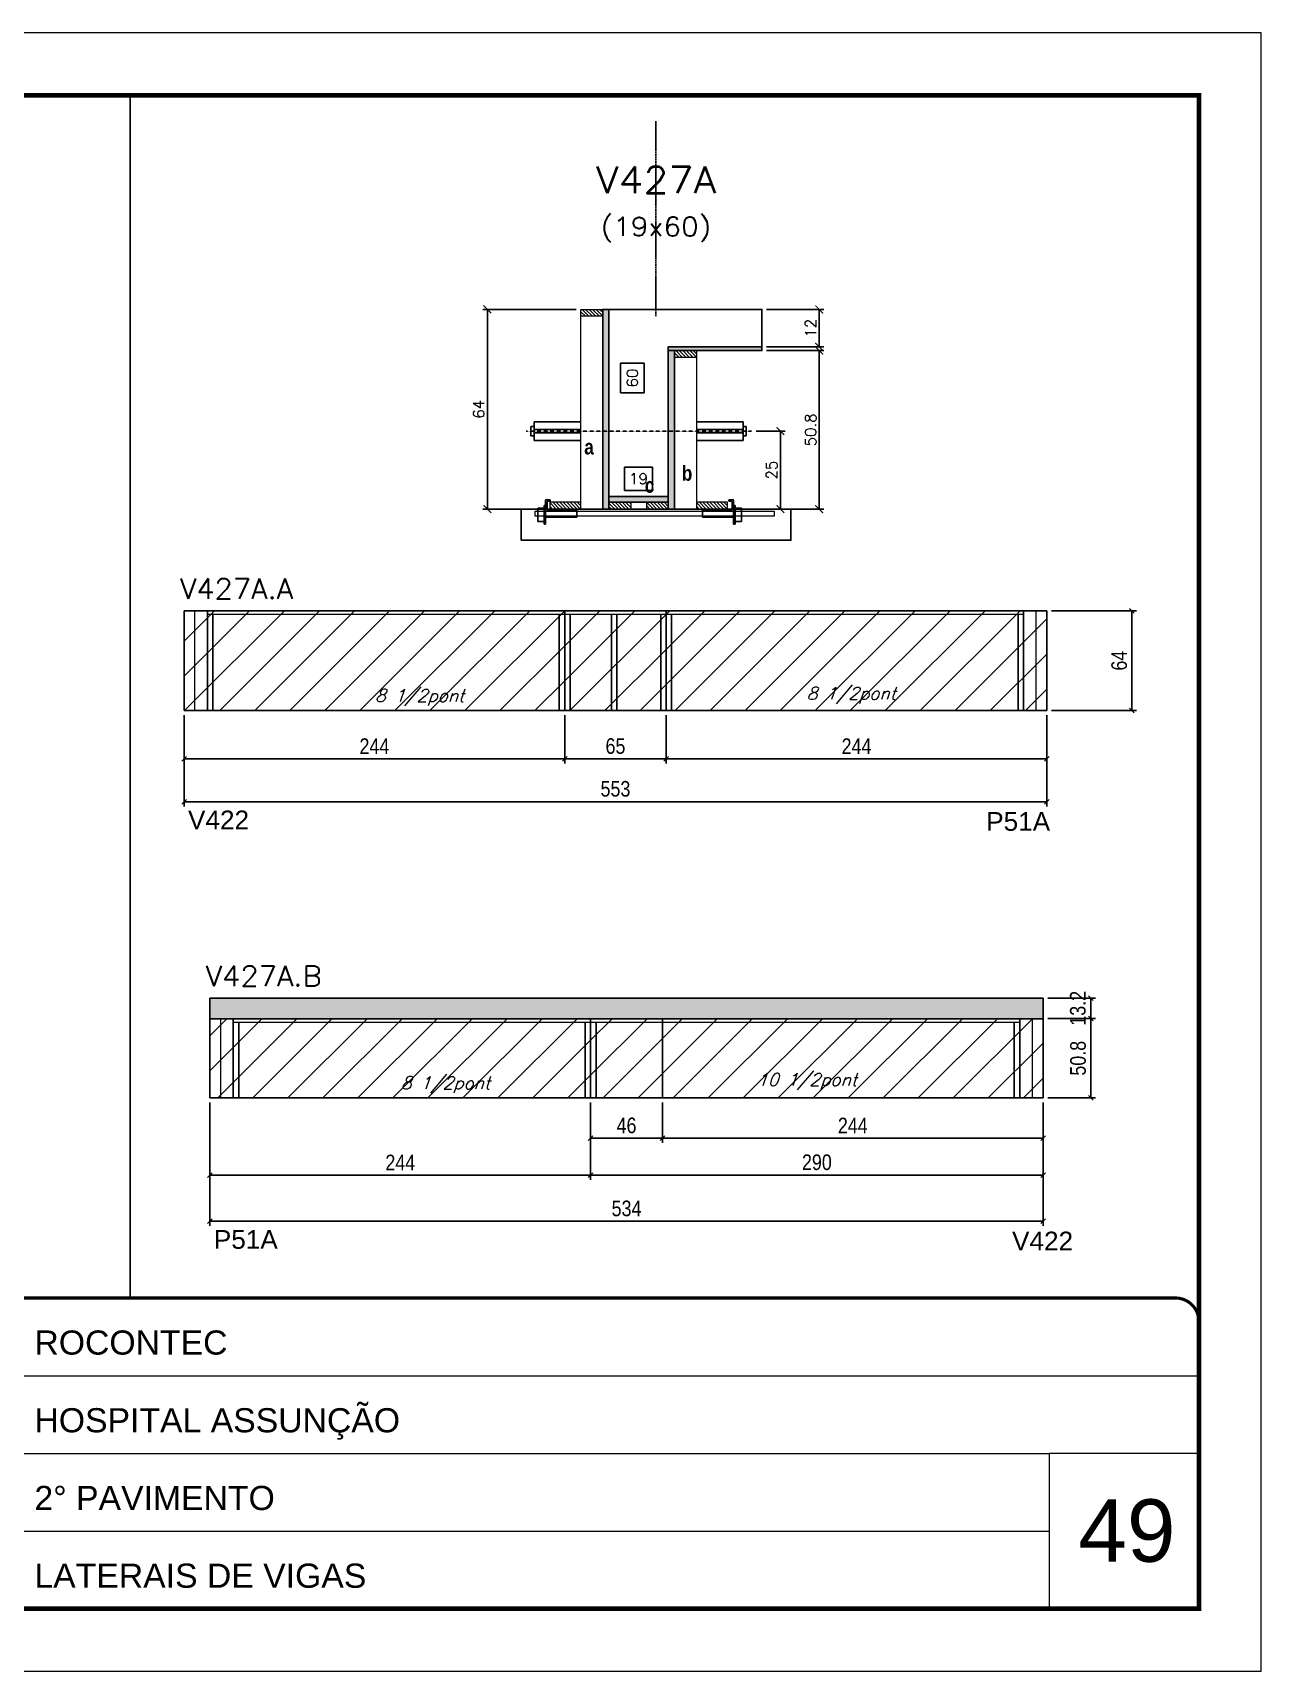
# Model space of a CAD drawing. Extents: x 137137 to 143418, y 10464 to 34486.
# Drawn here: x 137835 to 138622, y 19653 to 20703 of the extents above; entities that cross this region are included whole.
import ezdxf
from ezdxf.enums import TextEntityAlignment as Align

# ---------------------------------------------------------------- set-up
doc = ezdxf.new("R2010")
doc.units = 0
for name, pattern in [('CONTINUO', [0]), ('DASHED', [0.75, 0.5, -0.25]), ('HIDDEN', [0.375, 0.25, -0.125])]:
    doc.linetypes.add(name, pattern=pattern)
for name, color, linetype in [('5', 5, 'Continuous'), ('barrote', 251, 'Continuous'), ('COTA', 241, 'Continuous'), ('Cota Seção (2x)', 4, 'Continuous'), ('detalhes', 4, 'Continuous'), ('Painéis', 200, 'Continuous'), ('presilha', 1, 'Continuous'), ('Reaproveitamento', 251, 'Continuous'), ('SARR_3.5x7', 81, 'Continuous'), ('TENSOR', 3, 'Continuous'), ('texto', 7, 'Continuous'), ('Texto de Titulo', 7, 'Continuous'), ('Texto Qtd Sarr', 242, 'Continuous')]:
    doc.layers.add(name, color=color, linetype=linetype)
for name, color, linetype, lineweight in [('CARIMBO', 255, 'Continuous', 9), ('CONCRETO', 251, 'Continuous', 25), ('Folhas', 255, 'Continuous', 9), ('Hachura', 251, 'Continuous', 9), ('Madeira', 126, 'Continuous', 18), ('Sarr 2.2x7', 40, 'Continuous', 9), ('SARRAFO DE PRESSAO', 251, 'DASHED', 9), ('SCO-___-LAJ', 2, 'Continuous', 0), ('Texto Seção', 7, 'Continuous', 15)]:
    doc.layers.add(name, color=color, linetype=linetype, lineweight=lineweight)
doc.styles.add('ARIAL', font='arial.ttf')
doc.styles.add('COTA TECNICA', font='techl___.ttf', dxfattribs={"height": 10})
doc.styles.add('REGUA-120', font='ROMANS.shx', dxfattribs={"height": 15})
doc.styles.add('Romans', font='romans.shx')
doc.styles.get("Standard").update_dxf_attribs({"font": 'arial.ttf'})
doc.styles.add('TECNICA', font='techb___.ttf', dxfattribs={"height": 10})
doc.dimstyles.new('Cota Seção (2x)', dxfattribs={"dimtxt": 7, "dimasz": 5, "dimexe": 3, "dimexo": 3, "dimgap": 2, "dimtad": 3, "dimdec": 1, "dimlfac": 0.5, "dimzin": 12, "dimdsep": 46, "dimtxsty": 'Romans', "dimblk": 'ARCHTICK', "dimcen": 0, "dimclrd": 4, "dimclre": 4, "dimclrt": 1, "dimadec": 1, "dimazin": 3, "dimtfac": 1, "dimtdec": 1, "dimtmove": 0, "dimatfit": 3, "dimldrblk": 'OBLIQUE', "dimfxl": 1, "dimtolj": 1, "dimtzin": 12, "dimarcsym": 0})
doc.dimstyles.new('Cota Seção interna', dxfattribs={"dimtxt": 7, "dimasz": 6, "dimexe": 0.18, "dimexo": 2, "dimgap": -4, "dimtad": 3, "dimdec": 1, "dimlfac": 0.5, "dimzin": 12, "dimdsep": 46, "dimtxsty": 'Romans', "dimblk": 'ARCHTICK', "dimcen": 0.09, "dimse1": 1, "dimse2": 1, "dimsd1": 1, "dimsd2": 1, "dimclrd": 180, "dimclre": 5, "dimclrt": 1, "dimadec": 0, "dimazin": 3, "dimtfac": 1, "dimtdec": 1, "dimtofl": 0, "dimtmove": 0, "dimatfit": 3, "dimldrblk": 'ARCHTICK', "dimfxl": 1, "dimtolj": 1, "dimtzin": 0, "dimarcsym": 0})
doc.dimstyles.new('PAINEL', dxfattribs={"dimtxt": 10, "dimasz": 3, "dimexe": 3, "dimexo": 3, "dimgap": 3, "dimtad": 1, "dimdec": 1, "dimzin": 12, "dimdsep": 46, "dimtxsty": 'COTA TECNICA', "dimblk1": 'OBLIQUE', "dimblk2": 'OBLIQUE', "dimsah": 1, "dimcen": 0.9, "dimclrd": 4, "dimclre": 4, "dimclrt": 240, "dimadec": 1, "dimazin": 3, "dimtfac": 1, "dimtdec": 1, "dimtmove": 0, "dimatfit": 3, "dimfxl": 1, "dimtolj": 1, "dimtzin": 12, "dimarcsym": 0})

# ---------------------------------------------------------------- blocks, each defined once
blk = doc.blocks.new('9999999999')
at = {"color": 30, "linetype": 'CONTINUO'}
for p, q in [((98564.6, 34379.6), (99584, 34379.6)), ((98564.6, 34329.8), (99488, 34329.8)), ((99584, 34329.8), (99488, 34329.8)), ((99488, 34329.8), (99488, 34230.2)), ((98564.6, 34280), (99488, 34280))]:
    blk.add_line(p, q, dxfattribs=at)
at = {"color": 30, "linetype": 'CONTINUO', "const_width": 2}
blk.add_lwpolyline([(99584, 34230.2), (99584, 34414.4, 0.414214), (99569, 34429.4), (98229, 34429.4, 0.414214), (98214, 34414.4), (98214, 34245.2, 0.414214), (98229, 34230.2), (99584, 34230.2)], format="xyb", dxfattribs=at)
at = {"layer": 'Folhas'}
blk.add_lwpolyline([(98139, 34190.2), (99624, 34190.2), (99624, 35240.2), (98139, 35240.2)], close=True, dxfattribs=at)
at = {"layer": 'Folhas', "color": 30, "const_width": 3}
blk.add_lwpolyline([(98214, 34230.2), (99584, 34230.2), (99584, 35200.2), (98214, 35200.2)], close=True, dxfattribs=at)
at = {"color": 7, "linetype": 'Continuous', "ltscale": 5, "style": 'ARIAL'}
for s, height, p in [('ROCONTEC', 15.48, (98837.7, 34393.1)), ('HOSPITAL ASSUNÇÃO', 15.483, (98837.7, 34343.3)), ('2° PAVIMENTO', 15.483, (98837.7, 34293.5)), ('LATERAIS DE VIGAS', 15.483, (98837.7, 34243.7))]:
    blk.add_text(s, height=height, dxfattribs=at).set_placement(p)
blk = doc.blocks.new('_ArchTick')
at = {"color": 0, "linetype": 'ByBlock', "const_width": 0.15}
blk.add_lwpolyline([(-0.5, -0.5), (0.5, 0.5)], dxfattribs=at)
blk = doc.blocks.new('*D1581')
at = {"layer": 'COTA', "color": 4, "lineweight": -2, "transparency": 16777216}
for p, q in [((138305.2, 20499.2), (138342, 20499.2)), ((138339, 20397.6), (138339, 20499.2)), ((138287.6, 20397.6), (138342, 20397.6))]:
    blk.add_line(p, q, dxfattribs=at)
at = {"layer": 'Defpoints', "color": 0, "transparency": 16777216}
for p in [(138302.2, 20499.2), (138339, 20499.2), (138284.6, 20397.6)]:
    blk.add_point(p, dxfattribs=at)
at = {"layer": 'COTA', "color": 4, "lineweight": -2, "transparency": 16777216, "xscale": 5, "yscale": 5, "zscale": 5}
for p, rotation in [((138339, 20499.2), 90), ((138339, 20397.6), 270)]:
    blk.add_blockref('_ArchTick', p, dxfattribs=dict(at, rotation=rotation))
at = {"layer": 'COTA', "color": 1, "transparency": 16777216, "insert": (138333.5, 20448.4), "char_height": 7, "attachment_point": 5, "rotation": 90, "style": 'Romans'}
blk.add_mtext('\\A1;50.8', dxfattribs=at)
blk = doc.blocks.new('_Oblique')
at = {"color": 0, "linetype": 'ByBlock', "lineweight": -2}
blk.add_line((-0.5, -0.5), (0.5, 0.5), dxfattribs=at)
blk = doc.blocks.new('*D1582')
at = {"layer": 'COTA', "color": 4, "lineweight": -2, "transparency": 16777216}
for p, q in [((138305.2, 20525.6), (138342, 20525.6)), ((138339, 20501.6), (138339, 20525.6)), ((138305.2, 20501.6), (138342, 20501.6))]:
    blk.add_line(p, q, dxfattribs=at)
at = {"layer": 'Defpoints', "color": 0, "transparency": 16777216}
for p in [(138302.2, 20525.6), (138339, 20525.6), (138302.2, 20501.6)]:
    blk.add_point(p, dxfattribs=at)
at = {"layer": 'COTA', "color": 4, "lineweight": -2, "transparency": 16777216, "xscale": 5, "yscale": 5, "zscale": 5}
for p, rotation in [((138339, 20525.6), 90), ((138339, 20501.6), 270)]:
    blk.add_blockref('_ArchTick', p, dxfattribs=dict(at, rotation=rotation))
at = {"layer": 'COTA', "color": 1, "transparency": 16777216, "insert": (138333.5, 20513.6), "char_height": 7, "attachment_point": 5, "rotation": 90, "style": 'Romans'}
blk.add_mtext('\\A1;12', dxfattribs=at)
blk = doc.blocks.new('*D1583')
at = {"layer": 'Cota Seção (2x)', "color": 180, "lineweight": -2, "transparency": 16777216}
for p, q in [((138226.7, 20491.1), (138211.7, 20491.1)), ((138211.7, 20491.1), (138211.7, 20472.1)), ((138226.7, 20472.1), (138226.7, 20491.1)), ((138211.7, 20472.1), (138226.7, 20472.1))]:
    blk.add_line(p, q, dxfattribs=at)
at = {"layer": 'Defpoints', "color": 0, "transparency": 16777216}
for p in [(138230.7, 20525.6), (138242.2, 20525.6), (138242.2, 20405.6)]:
    blk.add_point(p, dxfattribs=at)
at = {"layer": 'Cota Seção (2x)', "color": 1, "transparency": 16777216, "insert": (138219.2, 20481.6), "char_height": 7, "attachment_point": 5, "rotation": 90, "style": 'Romans'}
blk.add_mtext('\\A1;60', dxfattribs=at)
blk = doc.blocks.new('PRESILHA METÁLICA 1')
at = {"layer": 'presilha'}
for p, q in [((7.5, 10.6), (7.5, 19.9)), ((12, 21), (8.6, 21)), ((9, 11.6), (9, 18.9)), ((12, 19.5), (9.6, 19.5)), ((12, 21), (12, 19.5)), ((0, 13), (6, 13)), ((0, 13), (0, 0)), ((6, 0), (0, 0)), ((6, 15.5), (7.5, 15.5)), ((6, -2.5), (6, 15.5)), ((6, 13), (6, 0)), ((7.5, 15.5), (7.5, -2.5)), ((37.5, 4.1), (7.5, 4.1)), ((37.5, 11), (9.6, 11)), ((37.5, 11), (37.5, 4.1)), ((7.5, -2.5), (6, -2.5))]:
    blk.add_line(p, q, dxfattribs=at)
for centre, radius, start, end in [((8.6, 19.9), 1.14, 90, 180), ((9.6, 18.9), 0.57, 90, 180), ((9.6, 11.6), 0.57, 180, 270)]:
    blk.add_arc(centre, radius, start, end, dxfattribs=at)
blk = doc.blocks.new('*D1584')
at = {"layer": 'Cota Seção (2x)', "color": 180, "lineweight": -2, "transparency": 16777216}
for p, q in [((138232.2, 20424.6), (138214.2, 20424.6)), ((138214.2, 20424.6), (138214.2, 20409.6)), ((138232.2, 20409.6), (138232.2, 20424.6)), ((138214.2, 20409.6), (138232.2, 20409.6))]:
    blk.add_line(p, q, dxfattribs=at)
at = {"layer": 'Defpoints', "color": 0, "transparency": 16777216}
for p in [(138242.2, 20405.6), (138204.2, 20397.6), (138242.2, 20397.6)]:
    blk.add_point(p, dxfattribs=at)
at = {"layer": 'Cota Seção (2x)', "color": 1, "transparency": 16777216, "insert": (138223.2, 20417.1), "char_height": 7, "attachment_point": 5, "style": 'Romans'}
blk.add_mtext('\\A1;19', dxfattribs=at)
blk = doc.blocks.new('*D1585')
at = {"layer": 'COTA', "color": 4, "lineweight": -2, "transparency": 16777216}
for p, q in [((138183.2, 20525.6), (138123.3, 20525.6)), ((138126.3, 20525.6), (138126.3, 20397.6)), ((138183.2, 20397.6), (138123.3, 20397.6))]:
    blk.add_line(p, q, dxfattribs=at)
at = {"layer": 'Defpoints', "color": 0, "transparency": 16777216}
for p in [(138186.2, 20525.6), (138126.3, 20397.6), (138186.2, 20397.6)]:
    blk.add_point(p, dxfattribs=at)
at = {"layer": 'COTA', "color": 4, "lineweight": -2, "transparency": 16777216, "xscale": 5, "yscale": 5, "zscale": 5}
for p, rotation in [((138126.3, 20525.6), 90), ((138126.3, 20397.6), 270)]:
    blk.add_blockref('_ArchTick', p, dxfattribs=dict(at, rotation=rotation))
at = {"layer": 'COTA', "color": 1, "transparency": 16777216, "insert": (138120.8, 20461.6), "char_height": 7, "attachment_point": 5, "rotation": 90, "style": 'Romans'}
blk.add_mtext('\\A1;64', dxfattribs=at)
blk = doc.blocks.new('*D1586')
at = {"layer": 'COTA', "color": 4, "lineweight": -2, "transparency": 16777216}
for p, q in [((138298.5, 20447.6), (138317.1, 20447.6)), ((138314.1, 20447.6), (138314.1, 20397.6)), ((138298.5, 20397.6), (138317.1, 20397.6))]:
    blk.add_line(p, q, dxfattribs=at)
at = {"layer": 'Defpoints', "color": 0, "transparency": 16777216}
for p in [(138295.5, 20447.6), (138295.5, 20397.6), (138314.1, 20397.6)]:
    blk.add_point(p, dxfattribs=at)
at = {"layer": 'COTA', "color": 4, "lineweight": -2, "transparency": 16777216, "xscale": 5, "yscale": 5, "zscale": 5}
for p, rotation in [((138314.1, 20447.6), 90), ((138314.1, 20397.6), 270)]:
    blk.add_blockref('_ArchTick', p, dxfattribs=dict(at, rotation=rotation))
at = {"layer": 'COTA', "color": 1, "transparency": 16777216, "insert": (138308.6, 20422.6), "char_height": 7, "attachment_point": 5, "rotation": 90, "style": 'Romans'}
blk.add_mtext('\\A1;25', dxfattribs=at)
blk = doc.blocks.new('titulo1')
at = {"layer": 'Defpoints', "color": 252, "linetype": 'HIDDEN', "ltscale": 2}
blk.add_line((0, 0), (0, 125), dxfattribs=at)
at = {"layer": 'Defpoints', "style": 'Romans', "oblique": 15}
blk.add_attdef('FOLHA', text='', height=10, dxfattribs=at).set_placement((0, 15.6), align=Align.MIDDLE_CENTER)
at = {"layer": 'Texto Qtd Sarr', "color": 3, "style": 'Romans', "oblique": 15}
for tag, height, p in [('TITULO', 17, (0, 71.4)), ('SEÇÃO', 12, (0, 41.5))]:
    blk.add_attdef(tag, text='', height=height, dxfattribs=at).set_placement(p, align=Align.MIDDLE_CENTER)
blk = doc.blocks.new('*D1785')
at = {"layer": 'COTA', "color": 4, "lineweight": -2, "ltscale": 25, "transparency": 16777216}
for p, q in [((137931.9, 20265.5), (137931.9, 20234.6)), ((138175.9, 20265.5), (138175.9, 20234.6)), ((137931.9, 20237.6), (138175.9, 20237.6))]:
    blk.add_line(p, q, dxfattribs=at)
at = {"layer": 'Defpoints', "color": 0, "ltscale": 25, "transparency": 16777216}
for p in [(137931.9, 20268.5), (138175.9, 20268.5), (138175.9, 20237.6)]:
    blk.add_point(p, dxfattribs=at)
at = {"layer": 'COTA', "color": 4, "lineweight": -2, "ltscale": 25, "transparency": 16777216, "xscale": 3, "yscale": 3, "zscale": 3, "rotation": 180}
blk.add_blockref('_Oblique', (137931.9, 20237.6), dxfattribs=at)
at = {"layer": 'COTA', "color": 4, "lineweight": -2, "ltscale": 25, "transparency": 16777216, "xscale": 3, "yscale": 3, "zscale": 3}
blk.add_blockref('_Oblique', (138175.9, 20237.6), dxfattribs=at)
at = {"layer": 'COTA', "color": 240, "ltscale": 25, "transparency": 16777216, "insert": (138053.9, 20245.7), "char_height": 10, "attachment_point": 5, "style": 'COTA TECNICA'}
blk.add_mtext('\\A1;244', dxfattribs=at)
blk = doc.blocks.new('*D1786')
at = {"layer": 'COTA', "color": 4, "lineweight": -2, "ltscale": 25, "transparency": 16777216}
for p, q in [((138240.9, 20265.5), (138240.9, 20234.6)), ((138484.9, 20265.5), (138484.9, 20234.6)), ((138240.9, 20237.6), (138484.9, 20237.6))]:
    blk.add_line(p, q, dxfattribs=at)
at = {"layer": 'Defpoints', "color": 0, "ltscale": 25, "transparency": 16777216}
for p in [(138240.9, 20268.5), (138484.9, 20268.5), (138484.9, 20237.6)]:
    blk.add_point(p, dxfattribs=at)
at = {"layer": 'COTA', "color": 4, "lineweight": -2, "ltscale": 25, "transparency": 16777216, "xscale": 3, "yscale": 3, "zscale": 3, "rotation": 180}
blk.add_blockref('_Oblique', (138240.9, 20237.6), dxfattribs=at)
at = {"layer": 'COTA', "color": 4, "lineweight": -2, "ltscale": 25, "transparency": 16777216, "xscale": 3, "yscale": 3, "zscale": 3}
blk.add_blockref('_Oblique', (138484.9, 20237.6), dxfattribs=at)
at = {"layer": 'COTA', "color": 240, "ltscale": 25, "transparency": 16777216, "insert": (138362.9, 20245.7), "char_height": 10, "attachment_point": 5, "style": 'COTA TECNICA'}
blk.add_mtext('\\A1;244', dxfattribs=at)
blk = doc.blocks.new('*D1787')
at = {"layer": 'COTA', "color": 4, "lineweight": -2, "ltscale": 25, "transparency": 16777216}
for p, q in [((138487.9, 20332.5), (138542.4, 20332.5)), ((138539.4, 20332.5), (138539.4, 20268.5)), ((138487.9, 20268.5), (138542.4, 20268.5))]:
    blk.add_line(p, q, dxfattribs=at)
at = {"layer": 'Defpoints', "color": 0, "ltscale": 25, "transparency": 16777216}
for p in [(138484.9, 20332.5), (138484.9, 20268.5), (138539.4, 20268.5)]:
    blk.add_point(p, dxfattribs=at)
at = {"layer": 'COTA', "color": 4, "lineweight": -2, "ltscale": 25, "transparency": 16777216, "xscale": 3, "yscale": 3, "zscale": 3}
for p, rotation in [((138539.4, 20332.5), 90), ((138539.4, 20268.5), 270)]:
    blk.add_blockref('_Oblique', p, dxfattribs=dict(at, rotation=rotation))
at = {"layer": 'COTA', "color": 240, "ltscale": 25, "transparency": 16777216, "insert": (138531.3, 20300.5), "char_height": 10, "attachment_point": 5, "rotation": 90, "style": 'COTA TECNICA'}
blk.add_mtext('\\A1;64', dxfattribs=at)
blk = doc.blocks.new('*D1570')
at = {"layer": 'COTA', "color": 4, "lineweight": -2, "ltscale": 25, "transparency": 16777216}
for p, q in [((137931.9, 20265.5), (137931.9, 20207)), ((138484.9, 20265.5), (138484.9, 20207)), ((137931.9, 20210), (138484.9, 20210))]:
    blk.add_line(p, q, dxfattribs=at)
at = {"layer": 'Defpoints', "color": 0, "ltscale": 25, "transparency": 16777216}
for p in [(137931.9, 20268.5), (138484.9, 20268.5), (138484.9, 20210)]:
    blk.add_point(p, dxfattribs=at)
at = {"layer": 'COTA', "color": 4, "lineweight": -2, "ltscale": 25, "transparency": 16777216, "xscale": 3, "yscale": 3, "zscale": 3, "rotation": 180}
blk.add_blockref('_Oblique', (137931.9, 20210), dxfattribs=at)
at = {"layer": 'COTA', "color": 4, "lineweight": -2, "ltscale": 25, "transparency": 16777216, "xscale": 3, "yscale": 3, "zscale": 3}
blk.add_blockref('_Oblique', (138484.9, 20210), dxfattribs=at)
at = {"layer": 'COTA', "color": 240, "ltscale": 25, "transparency": 16777216, "insert": (138208.4, 20218.3), "char_height": 10, "attachment_point": 5, "style": 'COTA TECNICA'}
blk.add_mtext('\\A1;553', dxfattribs=at)
blk = doc.blocks.new('*D1788')
at = {"layer": 'COTA', "color": 4, "lineweight": -2, "ltscale": 25, "transparency": 16777216}
for p, q in [((138175.9, 20265.5), (138175.9, 20234.6)), ((138240.9, 20265.5), (138240.9, 20234.6)), ((138175.9, 20237.6), (138240.9, 20237.6))]:
    blk.add_line(p, q, dxfattribs=at)
at = {"layer": 'Defpoints', "color": 0, "ltscale": 25, "transparency": 16777216}
for p in [(138175.9, 20268.5), (138240.9, 20268.5), (138240.9, 20237.6)]:
    blk.add_point(p, dxfattribs=at)
at = {"layer": 'COTA', "color": 4, "lineweight": -2, "ltscale": 25, "transparency": 16777216, "xscale": 3, "yscale": 3, "zscale": 3, "rotation": 180}
blk.add_blockref('_Oblique', (138175.9, 20237.6), dxfattribs=at)
at = {"layer": 'COTA', "color": 4, "lineweight": -2, "ltscale": 25, "transparency": 16777216, "xscale": 3, "yscale": 3, "zscale": 3}
blk.add_blockref('_Oblique', (138240.9, 20237.6), dxfattribs=at)
at = {"layer": 'COTA', "color": 240, "ltscale": 25, "transparency": 16777216, "insert": (138208.4, 20245.7), "char_height": 10, "attachment_point": 5, "style": 'COTA TECNICA'}
blk.add_mtext('\\A1;65', dxfattribs=at)
blk = doc.blocks.new('*D1789')
at = {"layer": 'COTA', "color": 4, "lineweight": -2, "ltscale": 25, "transparency": 16777216}
for p, q in [((137948.5, 20017.3), (137948.5, 19967.8)), ((138192.5, 20017.3), (138192.5, 19967.8)), ((137948.5, 19970.8), (138192.5, 19970.8))]:
    blk.add_line(p, q, dxfattribs=at)
at = {"layer": 'Defpoints', "color": 0, "ltscale": 25, "transparency": 16777216}
for p in [(137948.5, 20020.3), (138192.5, 20020.3), (138192.5, 19970.8)]:
    blk.add_point(p, dxfattribs=at)
at = {"layer": 'COTA', "color": 4, "lineweight": -2, "ltscale": 25, "transparency": 16777216, "xscale": 3, "yscale": 3, "zscale": 3, "rotation": 180}
blk.add_blockref('_Oblique', (137948.5, 19970.8), dxfattribs=at)
at = {"layer": 'COTA', "color": 4, "lineweight": -2, "ltscale": 25, "transparency": 16777216, "xscale": 3, "yscale": 3, "zscale": 3}
blk.add_blockref('_Oblique', (138192.5, 19970.8), dxfattribs=at)
at = {"layer": 'COTA', "color": 240, "ltscale": 25, "transparency": 16777216, "insert": (138070.5, 19978.9), "char_height": 10, "attachment_point": 5, "style": 'COTA TECNICA'}
blk.add_mtext('\\A1;244', dxfattribs=at)
blk = doc.blocks.new('*D1790')
at = {"layer": 'COTA', "color": 4, "lineweight": -2, "ltscale": 25, "transparency": 16777216}
for p, q in [((138238.5, 20017.3), (138238.5, 19991.5)), ((138482.5, 20017.3), (138482.5, 19991.5)), ((138238.5, 19994.5), (138482.5, 19994.5))]:
    blk.add_line(p, q, dxfattribs=at)
at = {"layer": 'Defpoints', "color": 0, "ltscale": 25, "transparency": 16777216}
for p in [(138238.5, 20020.3), (138482.5, 20020.3), (138482.5, 19994.5)]:
    blk.add_point(p, dxfattribs=at)
at = {"layer": 'COTA', "color": 4, "lineweight": -2, "ltscale": 25, "transparency": 16777216, "xscale": 3, "yscale": 3, "zscale": 3, "rotation": 180}
blk.add_blockref('_Oblique', (138238.5, 19994.5), dxfattribs=at)
at = {"layer": 'COTA', "color": 4, "lineweight": -2, "ltscale": 25, "transparency": 16777216, "xscale": 3, "yscale": 3, "zscale": 3}
blk.add_blockref('_Oblique', (138482.5, 19994.5), dxfattribs=at)
at = {"layer": 'COTA', "color": 240, "ltscale": 25, "transparency": 16777216, "insert": (138360.5, 20002.6), "char_height": 10, "attachment_point": 5, "style": 'COTA TECNICA'}
blk.add_mtext('\\A1;244', dxfattribs=at)
blk = doc.blocks.new('*D1791')
at = {"layer": 'COTA', "color": 4, "lineweight": -2, "ltscale": 25, "transparency": 16777216}
for p, q in [((138485.5, 20071.1), (138516, 20071.1)), ((138513, 20071.1), (138513, 20020.3)), ((138485.5, 20020.3), (138516, 20020.3))]:
    blk.add_line(p, q, dxfattribs=at)
at = {"layer": 'Defpoints', "color": 0, "ltscale": 25, "transparency": 16777216}
for p in [(138482.5, 20071.1), (138482.5, 20020.3), (138513, 20020.3)]:
    blk.add_point(p, dxfattribs=at)
at = {"layer": 'COTA', "color": 4, "lineweight": -2, "ltscale": 25, "transparency": 16777216, "xscale": 3, "yscale": 3, "zscale": 3}
for p, rotation in [((138513, 20071.1), 90), ((138513, 20020.3), 270)]:
    blk.add_blockref('_Oblique', p, dxfattribs=dict(at, rotation=rotation))
at = {"layer": 'COTA', "color": 240, "ltscale": 25, "transparency": 16777216, "insert": (138504.9, 20045.7), "char_height": 10, "attachment_point": 5, "rotation": 90, "style": 'COTA TECNICA'}
blk.add_mtext('\\A1;50.8', dxfattribs=at)
blk = doc.blocks.new('*D1571')
at = {"layer": 'COTA', "color": 4, "lineweight": -2, "ltscale": 25, "transparency": 16777216}
for p, q in [((137948.5, 20017.3), (137948.5, 19938.2)), ((138482.5, 20017.3), (138482.5, 19938.2)), ((137948.5, 19941.2), (138482.5, 19941.2))]:
    blk.add_line(p, q, dxfattribs=at)
at = {"layer": 'Defpoints', "color": 0, "ltscale": 25, "transparency": 16777216}
for p in [(137948.5, 20020.3), (138482.5, 20020.3), (138482.5, 19941.2)]:
    blk.add_point(p, dxfattribs=at)
at = {"layer": 'COTA', "color": 4, "lineweight": -2, "ltscale": 25, "transparency": 16777216, "xscale": 3, "yscale": 3, "zscale": 3, "rotation": 180}
blk.add_blockref('_Oblique', (137948.5, 19941.2), dxfattribs=at)
at = {"layer": 'COTA', "color": 4, "lineweight": -2, "ltscale": 25, "transparency": 16777216, "xscale": 3, "yscale": 3, "zscale": 3}
blk.add_blockref('_Oblique', (138482.5, 19941.2), dxfattribs=at)
at = {"layer": 'COTA', "color": 240, "ltscale": 25, "transparency": 16777216, "insert": (138215.5, 19949.4), "char_height": 10, "attachment_point": 5, "style": 'COTA TECNICA'}
blk.add_mtext('\\A1;534', dxfattribs=at)
blk = doc.blocks.new('*D1792')
at = {"layer": 'COTA', "color": 4, "lineweight": -2, "ltscale": 25, "transparency": 16777216}
for p, q in [((138192.5, 20017.3), (138192.5, 19991.5)), ((138238.5, 20017.3), (138238.5, 19991.5)), ((138192.5, 19994.5), (138238.5, 19994.5))]:
    blk.add_line(p, q, dxfattribs=at)
at = {"layer": 'Defpoints', "color": 0, "ltscale": 25, "transparency": 16777216}
for p in [(138192.5, 20020.3), (138238.5, 20020.3), (138238.5, 19994.5)]:
    blk.add_point(p, dxfattribs=at)
at = {"layer": 'COTA', "color": 4, "lineweight": -2, "ltscale": 25, "transparency": 16777216, "xscale": 3, "yscale": 3, "zscale": 3, "rotation": 180}
blk.add_blockref('_Oblique', (138192.5, 19994.5), dxfattribs=at)
at = {"layer": 'COTA', "color": 4, "lineweight": -2, "ltscale": 25, "transparency": 16777216, "xscale": 3, "yscale": 3, "zscale": 3}
blk.add_blockref('_Oblique', (138238.5, 19994.5), dxfattribs=at)
at = {"layer": 'COTA', "color": 240, "ltscale": 25, "transparency": 16777216, "insert": (138215.5, 20002.6), "char_height": 10, "attachment_point": 5, "style": 'COTA TECNICA'}
blk.add_mtext('\\A1;46', dxfattribs=at)
blk = doc.blocks.new('*D1572')
at = {"layer": 'COTA', "color": 4, "lineweight": -2, "ltscale": 25, "transparency": 16777216}
for p, q in [((138192.5, 20017.3), (138192.5, 19967.8)), ((138482.5, 20017.3), (138482.5, 19967.8)), ((138192.5, 19970.8), (138482.5, 19970.8))]:
    blk.add_line(p, q, dxfattribs=at)
at = {"layer": 'Defpoints', "color": 0, "ltscale": 25, "transparency": 16777216}
for p in [(138192.5, 20020.3), (138482.5, 20020.3), (138482.5, 19970.8)]:
    blk.add_point(p, dxfattribs=at)
at = {"layer": 'COTA', "color": 4, "lineweight": -2, "ltscale": 25, "transparency": 16777216, "xscale": 3, "yscale": 3, "zscale": 3, "rotation": 180}
blk.add_blockref('_Oblique', (138192.5, 19970.8), dxfattribs=at)
at = {"layer": 'COTA', "color": 4, "lineweight": -2, "ltscale": 25, "transparency": 16777216, "xscale": 3, "yscale": 3, "zscale": 3}
blk.add_blockref('_Oblique', (138482.5, 19970.8), dxfattribs=at)
at = {"layer": 'COTA', "color": 240, "ltscale": 25, "transparency": 16777216, "insert": (138337.5, 19979), "char_height": 10, "attachment_point": 5, "style": 'COTA TECNICA'}
blk.add_mtext('\\A1;290', dxfattribs=at)
blk = doc.blocks.new('*D1794')
at = {"layer": 'COTA', "color": 4, "lineweight": -2, "ltscale": 25, "transparency": 16777216}
for p, q in [((138485.5, 20084.3), (138516, 20084.3)), ((138513, 20084.3), (138513, 20071.1)), ((138485.5, 20071.1), (138516, 20071.1))]:
    blk.add_line(p, q, dxfattribs=at)
at = {"layer": 'Defpoints', "color": 0, "ltscale": 25, "transparency": 16777216}
for p in [(138482.5, 20084.3), (138482.5, 20071.1), (138513, 20071.1)]:
    blk.add_point(p, dxfattribs=at)
at = {"layer": 'COTA', "color": 4, "lineweight": -2, "ltscale": 25, "transparency": 16777216, "xscale": 3, "yscale": 3, "zscale": 3}
for p, rotation in [((138513, 20084.3), 90), ((138513, 20071.1), 270)]:
    blk.add_blockref('_Oblique', p, dxfattribs=dict(at, rotation=rotation))
at = {"layer": 'COTA', "color": 240, "ltscale": 25, "transparency": 16777216, "insert": (138504.8, 20077.7), "char_height": 10, "attachment_point": 5, "rotation": 90, "style": 'COTA TECNICA'}
blk.add_mtext('\\A1;13.2', dxfattribs=at)

msp = doc.modelspace()

# ---------------------------------------------------------------- hatches: boundary and pattern name
at = {"layer": 'COTA', "linetype": 'ByBlock'}
h = msp.add_hatch(dxfattribs=at)
h.set_pattern_fill('AR-CONC', color=256, scale=0.03)
h.paths.add_polyline_path([(138482.48, 20071.05), (138482.48, 20084.25), (137948.48, 20084.25), (137948.48, 20071.05)])
at = {"layer": 'Hachura'}
h = msp.add_hatch(dxfattribs=at)
h.set_pattern_fill('ANSI31', color=256, scale=0.5, angle=270, style=0)
h.set_pattern_definition([(315, (161092.0553, 12217.9755), (1.12253202, 1.12253202), [])])
h.paths.add_polyline_path([(138186.24, 20521.22), (138186.24, 20525.62), (138200.24, 20525.62), (138200.24, 20521.22)])
h = msp.add_hatch(color=256, dxfattribs=at)
h.dxf.hatch_style = 1
h.paths.add_polyline_path([(138204.24, 20525.62), (138200.24, 20525.62), (138200.24, 20397.62), (138204.24, 20397.62)])
h = msp.add_hatch(color=256, dxfattribs=at)
h.dxf.hatch_style = 1
h.paths.add_polyline_path([(138242.24, 20499.22), (138242.24, 20501.62), (138302.24, 20501.62), (138302.24, 20499.22)])
h = msp.add_hatch(color=256, dxfattribs=at)
h.dxf.hatch_style = 1
h.paths.add_polyline_path([(138246.24, 20499.22), (138242.24, 20499.22), (138242.24, 20397.62), (138246.24, 20397.62)])
h = msp.add_hatch(dxfattribs=at)
h.set_pattern_fill('ANSI31', color=256, scale=0.5, angle=270, style=0)
h.set_pattern_definition([(315, (161152.0553, 12191.5755), (1.12253202, 1.12253202), [])])
h.paths.add_polyline_path([(138246.24, 20494.82), (138246.24, 20499.22), (138260.24, 20499.22), (138260.24, 20494.82)])
h = msp.add_hatch(dxfattribs=at)
h.set_pattern_fill('ANSI31', color=256, scale=0.5, angle=270, style=0)
h.set_pattern_definition([(315, (161058.0553, 12167.9755), (1.12253202, 1.12253202), [])])
h.paths.add_polyline_path([(138186.24, 20397.62), (138186.24, 20402.02), (138166.24, 20402.02), (138166.24, 20397.62)])
h = msp.add_hatch(color=256, dxfattribs=at)
h.dxf.hatch_style = 1
h.paths.add_polyline_path([(138204.24, 20402.02), (138204.24, 20405.62), (138242.24, 20405.62), (138242.24, 20402.02)])
h = msp.add_hatch(dxfattribs=at)
h.set_pattern_fill('ANSI31', color=256, scale=0.5, angle=270, style=0)
h.set_pattern_definition([(315, (161160.8574, 12167.9755), (1.12253202, 1.12253202), [])])
h.paths.add_polyline_path([(138204.24, 20397.62), (138204.24, 20402.02), (138218.24, 20402.02), (138218.24, 20397.62)])
h = msp.add_hatch(dxfattribs=at)
h.set_pattern_fill('ANSI31', color=256, scale=0.5, angle=270, style=0)
h.set_pattern_definition([(315, (161160.8553, 12167.9755), (1.12253202, 1.12253202), [])])
h.paths.add_polyline_path([(138242.24, 20397.62), (138242.24, 20402.02), (138228.24, 20402.02), (138228.24, 20397.62)])
h = msp.add_hatch(dxfattribs=at)
h.set_pattern_fill('ANSI31', color=256, scale=0.5, angle=270, style=0)
h.set_pattern_definition([(315, (161152.0553, 12167.9755), (1.12253202, 1.12253202), [])])
h.paths.add_polyline_path([(138280.24, 20397.62), (138280.24, 20402.02), (138260.24, 20402.02), (138260.24, 20397.62)])
at = {"layer": 'Reaproveitamento', "ltscale": 25}
h = msp.add_hatch(dxfattribs=at)
h.set_pattern_fill('ANSI31', color=256, scale=5)
h.paths.add_polyline_path([(138175.92, 20268.48), (138175.92, 20332.48), (137931.92, 20332.48), (137931.92, 20288.48), (137931.92, 20268.48)])
h = msp.add_hatch(dxfattribs=at)
h.set_pattern_fill('ANSI31', color=256, scale=5)
h.paths.add_polyline_path([(138240.92, 20268.48), (138240.92, 20332.48), (138175.92, 20332.48), (138175.92, 20268.48)])
h = msp.add_hatch(dxfattribs=at)
h.set_pattern_fill('ANSI31', color=256, scale=5)
h.paths.add_polyline_path([(138240.92, 20268.48), (138484.92, 20268.48), (138484.92, 20332.48), (138240.92, 20332.48)])
h = msp.add_hatch(dxfattribs=at)
h.set_pattern_fill('ANSI31', color=256, scale=5)
h.paths.add_polyline_path([(137948.48, 20071.05), (137948.48, 20027.05), (137948.48, 20020.25), (138192.48, 20020.25), (138192.48, 20071.05)])
h = msp.add_hatch(dxfattribs=at)
h.set_pattern_fill('ANSI31', color=256, scale=5)
h.paths.add_polyline_path([(138192.48, 20020.25), (138238.48, 20020.25), (138238.48, 20071.05), (138192.48, 20071.05)])
h = msp.add_hatch(dxfattribs=at)
h.set_pattern_fill('ANSI31', color=256, scale=5)
h.paths.add_polyline_path([(138238.48, 20020.25), (138482.48, 20020.25), (138482.48, 20071.05), (138238.48, 20071.05)])

# ---------------------------------------------------------------- linework, layer by layer
at = {"ltscale": 3}
for p, q in [((138154.24, 20450.59), (138154.24, 20444.59)), ((138156.24, 20450.59), (138154.24, 20450.59)), ((138156.24, 20444.59), (138154.24, 20444.59)), ((138156.24, 20453.59), (138156.24, 20441.59)), ((138156.24, 20453.59), (138186.24, 20453.59)), ((138186.24, 20448.59), (138156.24, 20448.59)), ((138186.24, 20446.59), (138156.24, 20446.59)), ((138290.24, 20453.59), (138260.24, 20453.59)), ((138260.24, 20448.59), (138290.24, 20448.59)), ((138260.24, 20446.59), (138290.24, 20446.59)), ((138290.24, 20453.59), (138290.24, 20441.59)), ((138292.24, 20450.59), (138290.24, 20450.59)), ((138290.24, 20444.59), (138292.24, 20444.59)), ((138292.24, 20450.59), (138292.24, 20444.59)), ((138156.24, 20441.59), (138186.24, 20441.59)), ((138290.24, 20441.59), (138260.24, 20441.59))]:
    msp.add_line(p, q, dxfattribs=at)
at = {"layer": 'barrote'}
msp.add_lwpolyline([(138147.87, 20377.62), (138320.84, 20377.62), (138320.84, 20397.62), (138147.87, 20397.62)], close=True, dxfattribs=at)
at = {"layer": 'CONCRETO'}
msp.add_lwpolyline([(138242.24, 20501.62), (138302.24, 20501.62), (138302.24, 20525.62), (138242.24, 20525.62), (138242.24, 20525.62), (138204.24, 20525.62), (138204.24, 20402.02), (138204.24, 20402.02), (138204.24, 20405.62), (138242.24, 20405.62)], close=True, dxfattribs=at)
at = {"layer": 'COTA', "linetype": 'ByBlock'}
for p, q in [((137897.29, 20662.87), (137897.29, 19892.12)), ((138482.48, 20084.25), (137948.48, 20084.25)), ((137948.48, 20071.05), (137948.48, 20084.25)), ((138482.48, 20071.05), (138482.48, 20084.25))]:
    msp.add_line(p, q, dxfattribs=at)
at = {"layer": 'Madeira'}
for points in [[(138186.24, 20521.22), (138186.24, 20525.62), (138200.24, 20525.62), (138200.24, 20521.22)], [(138186.24, 20525.62), (138200.24, 20525.62), (138200.24, 20397.62), (138186.24, 20397.62)], [(138246.24, 20494.82), (138246.24, 20499.22), (138260.24, 20499.22), (138260.24, 20494.82)], [(138246.24, 20499.22), (138260.24, 20499.22), (138260.24, 20397.62), (138246.24, 20397.62)], [(138186.24, 20397.62), (138186.24, 20402.02), (138166.24, 20402.02), (138166.24, 20397.62)], [(138204.24, 20397.62), (138204.24, 20402.02), (138218.24, 20402.02), (138218.24, 20397.62)], [(138242.24, 20397.62), (138242.24, 20402.02), (138228.24, 20402.02), (138228.24, 20397.62)], [(138280.24, 20397.62), (138280.24, 20402.02), (138260.24, 20402.02), (138260.24, 20397.62)]]:
    msp.add_lwpolyline(points, close=True, dxfattribs=at)
at = {"layer": 'Painéis'}
for p, q in [((137931.92, 20332.48), (138484.92, 20332.48)), ((137931.92, 20288.48), (137931.92, 20332.48)), ((138484.92, 20332.48), (138484.92, 20268.48)), ((137931.92, 20268.48), (138484.92, 20268.48)), ((137948.48, 20071.05), (138482.48, 20071.05)), ((137948.48, 20027.05), (137948.48, 20071.05)), ((138482.48, 20071.05), (138482.48, 20020.25)), ((137948.48, 20020.25), (138482.48, 20020.25))]:
    msp.add_line(p, q, dxfattribs=at)
at = {"layer": 'Painéis', "ltscale": 25}
for p, q in [((138175.92, 20332.48), (138175.92, 20268.48)), ((138240.92, 20332.48), (138240.92, 20268.48)), ((137931.92, 20288.48), (137931.92, 20268.48)), ((138192.48, 20071.05), (138192.48, 20020.25)), ((138238.48, 20071.05), (138238.48, 20020.25)), ((137948.48, 20027.05), (137948.48, 20020.25))]:
    msp.add_line(p, q, dxfattribs=at)
at = {"layer": 'Painéis'}
for points in [[(138204.24, 20525.62), (138200.24, 20525.62), (138200.24, 20397.62), (138204.24, 20397.62)], [(138242.24, 20499.22), (138242.24, 20501.62), (138302.24, 20501.62), (138302.24, 20499.22)], [(138246.24, 20499.22), (138242.24, 20499.22), (138242.24, 20397.62), (138246.24, 20397.62)], [(138204.24, 20402.02), (138204.24, 20405.62), (138242.24, 20405.62), (138242.24, 20402.02)]]:
    msp.add_lwpolyline(points, close=True, dxfattribs=at)
at = {"layer": 'Sarr 2.2x7'}
for p, q in [((137938.92, 20268.48), (137938.92, 20332.48)), ((137946.92, 20330.28), (138175.92, 20330.28)), ((138175.92, 20330.28), (138240.92, 20330.28)), ((138240.92, 20330.28), (138469.92, 20330.28)), ((138477.92, 20332.48), (138477.92, 20268.48)), ((137955.48, 20020.25), (137955.48, 20071.05)), ((137963.48, 20068.85), (138192.48, 20068.85)), ((138192.48, 20068.85), (138467.48, 20068.85)), ((138475.48, 20071.05), (138475.48, 20020.25))]:
    msp.add_line(p, q, dxfattribs=at)
at = {"layer": 'SARR_3.5x7'}
for p, q in [((137946.92, 20332.48), (137946.92, 20268.48)), ((137950.42, 20330.28), (137950.42, 20268.48)), ((138172.42, 20330.28), (138172.42, 20268.48)), ((138179.42, 20330.28), (138179.42, 20268.48)), ((138205.79, 20330.28), (138205.79, 20268.48)), ((138209.29, 20330.28), (138209.29, 20268.48)), ((138237.42, 20330.28), (138237.42, 20268.48)), ((138244.42, 20330.28), (138244.42, 20268.48)), ((138466.42, 20330.28), (138466.42, 20268.48)), ((138469.92, 20332.48), (138469.92, 20268.48)), ((137963.48, 20071.05), (137963.48, 20020.25)), ((137966.98, 20068.85), (137966.98, 20020.25)), ((138188.98, 20068.85), (138188.98, 20020.25)), ((138195.98, 20068.85), (138195.98, 20020.25)), ((138463.98, 20068.85), (138463.98, 20020.25)), ((138467.48, 20071.05), (138467.48, 20020.25))]:
    msp.add_line(p, q, dxfattribs=at)
at = {"layer": 'SCO-___-LAJ', "color": 1}
msp.add_lwpolyline([(138156.87, 20396.29), (138310.18, 20396.29), (138310.18, 20393.09), (138156.87, 20393.09)], close=True, dxfattribs=at)
at = {"layer": 'TENSOR', "linetype": 'HIDDEN', "ltscale": 0.5}
msp.add_line((138151.24, 20447.59), (138295.54, 20447.59), dxfattribs=at)

# ---------------------------------------------------------------- block references
at = {"layer": 'presilha', "yscale": 0.6666666666666666, "zscale": 0.6666666666666666}
for p, xscale in [((138158.66, 20389.65), 0.6666666666666666), ((138289.1, 20389.65), -0.6666666666666666)]:
    msp.add_blockref('PRESILHA METÁLICA 1', p, dxfattribs=dict(at, xscale=xscale))
at = {"layer": 'SARRAFO DE PRESSAO', "color": 6, "linetype": 'ByBlock'}
msp.add_blockref('9999999999', (38998.31, -14537.33), dxfattribs=at)
at = {"layer": 'Texto Seção'}
ref = msp.add_blockref('titulo1', (138234.36, 20521.18), dxfattribs=at)
ref.add_attrib('TITULO', 'V427A', dxfattribs={"layer": 'Texto de Titulo', "color": 7, "height": 17, "style": 'Romans', "width": 1.1}).set_placement((138234.36, 20608.68), align=Align.MIDDLE_CENTER)
ref.add_attrib('SEÇÃO', '(19x60)', dxfattribs={"layer": 'Texto de Titulo', "color": 7, "height": 12, "style": 'Romans', "width": 1.1}).set_placement((138234.36, 20578.68), align=Align.MIDDLE_CENTER)

# ---------------------------------------------------------------- texts
at = {"layer": '5', "linetype": 'Continuous'}
for s, p in [('V422', (137934.44, 20192.43)), ('P51A', (138446.01, 20191.45)), ('P51A', (137951, 19923.57)), ('V422', (138462.57, 19922.59))]:
    msp.add_text(s, height=12, rotation=359.99996, dxfattribs=at).set_placement(p)
at = {"layer": 'CARIMBO', "style": 'ARIAL'}
msp.add_text('49', height=40, dxfattribs=at).set_placement((138505.15, 19723.02))
at = {"layer": 'detalhes', "style": 'TECNICA'}
for s, p in [('a', (138188.41, 20432.65)), ('b', (138250.95, 20415.81)), ('c', (138227.21, 20408.11))]:
    msp.add_text(s, height=9.6, dxfattribs=at).set_placement(p)
at = {"layer": 'texto', "color": 2, "char_height": 8, "attachment_point": 5, "style": 'Romans'}
for s, insert in [('{\\Q19;\\C256;8 1/2pont}', (138082.86, 20276.8)), ('{\\Q19;\\C256;8 1/2pont}', (138359.47, 20278.2)), ('{\\Q19;\\C256;8 1/2pont}', (138099.42, 20028.58)), ('{\\Q19;\\C256;10 1/2pont}', (138331.14, 20030.72))]:
    msp.add_mtext(s, dxfattribs=dict(at, insert=insert))
at = {"layer": 'Texto Seção', "style": 'REGUA-120', "width": 1.05}
for s, p in [('V427A.A', (137929.25, 20340.09)), ('V427A.B', (137945.81, 20091.87))]:
    msp.add_text(s, height=13, dxfattribs=at).set_placement(p)

# ---------------------------------------------------------------- dimensions: what is measured, and where the dimension line sits
at = {"layer": 'COTA'}
for base, p1, p2, picture, middle in [((138126.26, 20397.62), (138186.24, 20525.62), (138186.24, 20397.62), '*D1585', (138120.76, 20461.62)), ((138338.95, 20525.62), (138302.24, 20501.62), (138302.24, 20525.62), '*D1582', (138333.45, 20513.62)), ((138338.95, 20499.22), (138284.64, 20397.62), (138302.24, 20499.22), '*D1581', (138333.45, 20448.42)), ((138314.09, 20397.62), (138295.54, 20447.59), (138295.54, 20397.62), '*D1586', (138308.59, 20422.6))]:
    dim = msp.add_linear_dim(base=base, p1=p1, p2=p2, angle=90, dimstyle='Cota Seção (2x)', dxfattribs=at)
    dim.commit()
    dim.dimension.update_dxf_attribs({"geometry": picture, "text_midpoint": middle})
at = {"layer": 'COTA', "ltscale": 25}
for base, p1, p2, picture, middle in [((138539.39, 20268.48), (138484.92, 20332.48), (138484.92, 20268.48), '*D1787', (138531.29, 20300.48)), ((138513.01, 20020.25), (138482.48, 20071.05), (138482.48, 20020.25), '*D1791', (138504.88, 20045.65))]:
    dim = msp.add_linear_dim(base=base, p1=p1, p2=p2, angle=90, dimstyle='PAINEL', dxfattribs=at)
    dim.commit()
    dim.dimension.update_dxf_attribs({"geometry": picture, "text_midpoint": middle})
for base, p1, p2, picture, middle in [((138175.92, 20237.59), (137931.92, 20268.48), (138175.92, 20268.48), '*D1785', (138053.92, 20245.66)), ((138484.92, 20237.59), (138240.92, 20268.48), (138484.92, 20268.48), '*D1786', (138362.92, 20245.66)), ((138192.48, 19970.84), (137948.48, 20020.25), (138192.48, 20020.25), '*D1789', (138070.48, 19978.91)), ((138482.48, 19994.54), (138238.48, 20020.25), (138482.48, 20020.25), '*D1790', (138360.48, 20002.62))]:
    dim = msp.add_linear_dim(base=base, p1=p1, p2=p2, dimstyle='PAINEL', override={"dimtmove": 1}, dxfattribs=at)
    dim.commit()
    dim.dimension.update_dxf_attribs({"geometry": picture, "text_midpoint": middle})
for base, p1, p2, picture, middle in [((138484.92, 20210.04), (137931.92, 20268.48), (138484.92, 20268.48), '*D1570', (138208.42, 20218.26)), ((138240.92, 20237.59), (138175.92, 20268.48), (138240.92, 20268.48), '*D1788', (138208.42, 20245.7)), ((138482.48, 19941.18), (137948.48, 20020.25), (138482.48, 20020.25), '*D1571', (138215.48, 19949.39)), ((138238.48, 19994.54), (138192.48, 20020.25), (138238.48, 20020.25), '*D1792', (138215.48, 20002.64)), ((138482.48, 19970.84), (138192.48, 20020.25), (138482.48, 20020.25), '*D1572', (138337.48, 19978.97))]:
    dim = msp.add_linear_dim(base=base, p1=p1, p2=p2, dimstyle='PAINEL', dxfattribs=at)
    dim.commit()
    dim.dimension.update_dxf_attribs({"geometry": picture, "text_midpoint": middle})
dim = msp.add_linear_dim(base=(138513.01, 20071.05), p1=(138482.48, 20084.25), p2=(138482.48, 20071.05), angle=90, dimstyle='PAINEL', dxfattribs=at)
dim.commit()
dim.dimension.update_dxf_attribs({"geometry": '*D1794', "text_midpoint": (138513.01, 20077.65), "dimtype": 160})
at = {"layer": 'Cota Seção (2x)'}
dim = msp.add_linear_dim(base=(138230.74, 20525.62), p1=(138242.24, 20405.62), p2=(138242.24, 20525.62), angle=90, dimstyle='Cota Seção interna', dxfattribs=at)
dim.commit()
dim.dimension.update_dxf_attribs({"geometry": '*D1583', "text_midpoint": (138230.74, 20481.62), "dimtype": 160})
dim = msp.add_linear_dim(base=(138242.24, 20405.62), p1=(138204.24, 20397.62), p2=(138242.24, 20397.62), dimstyle='Cota Seção interna', dxfattribs=at)
dim.commit()
dim.dimension.update_dxf_attribs({"geometry": '*D1584', "text_midpoint": (138223.24, 20417.12)})

doc.saveas('drawing.dxf')
